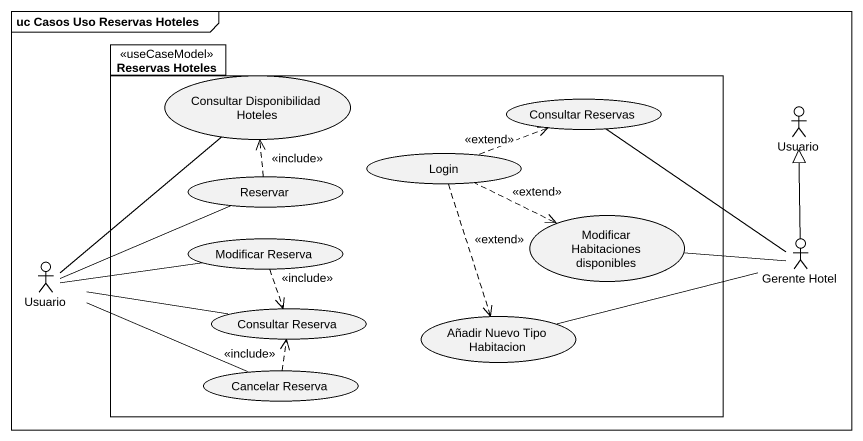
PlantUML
@startuml
mainframe uc Casos Uso Reservas Hoteles
package "Reservas Hoteles" as Reservas_Hoteles <<useCaseModel>> {
  usecase "Consultar Disponibilidad Hoteles" as Consultar_Disponibilidad
  usecase "Consultar Reservas" as Consultar_Reservas
  usecase Login
  usecase Reservar
  usecase "Modificar Reserva" as Modificar_Reserva
  usecase "Modificar Habitaciones disponibles" as Modificar_Habitaciones
  usecase "Consultar Reserva" as Consultar_Reserva
  usecase "Añadir Nuevo Tipo Habitacion" as Añadir_Nuevo_Tipo_Habitacion
  usecase "Cancelar Reserva" as Cancelar_Reserva
}
actor Usuario
actor "Gerente Hotel" as Gerente_Hotel
actor "Usuario" as Usuario_2
Login .right.> Consultar_Reservas : <<extend>>
Login .right.> Modificar_Habitaciones : <<extend>>
Login ..> Añadir_Nuevo_Tipo_Habitacion : <<extend>>
Reservar .up.> Consultar_Disponibilidad : <<include>>
Modificar_Reserva ..> Consultar_Reserva : <<include>>
Gerente_Hotel -up- Consultar_Reservas
Gerente_Hotel -up-|> Usuario
Gerente_Hotel -left- Modificar_Habitaciones
Gerente_Hotel -left- Añadir_Nuevo_Tipo_Habitacion
Usuario_2 -up- Consultar_Disponibilidad
Usuario_2 -right- Reservar
Usuario_2 -right- Modificar_Reserva
Usuario_2 -right- Consultar_Reserva
Usuario_2 -right- Cancelar_Reserva
Cancelar_Reserva .up.> Consultar_Reserva : <<include>>
@enduml
